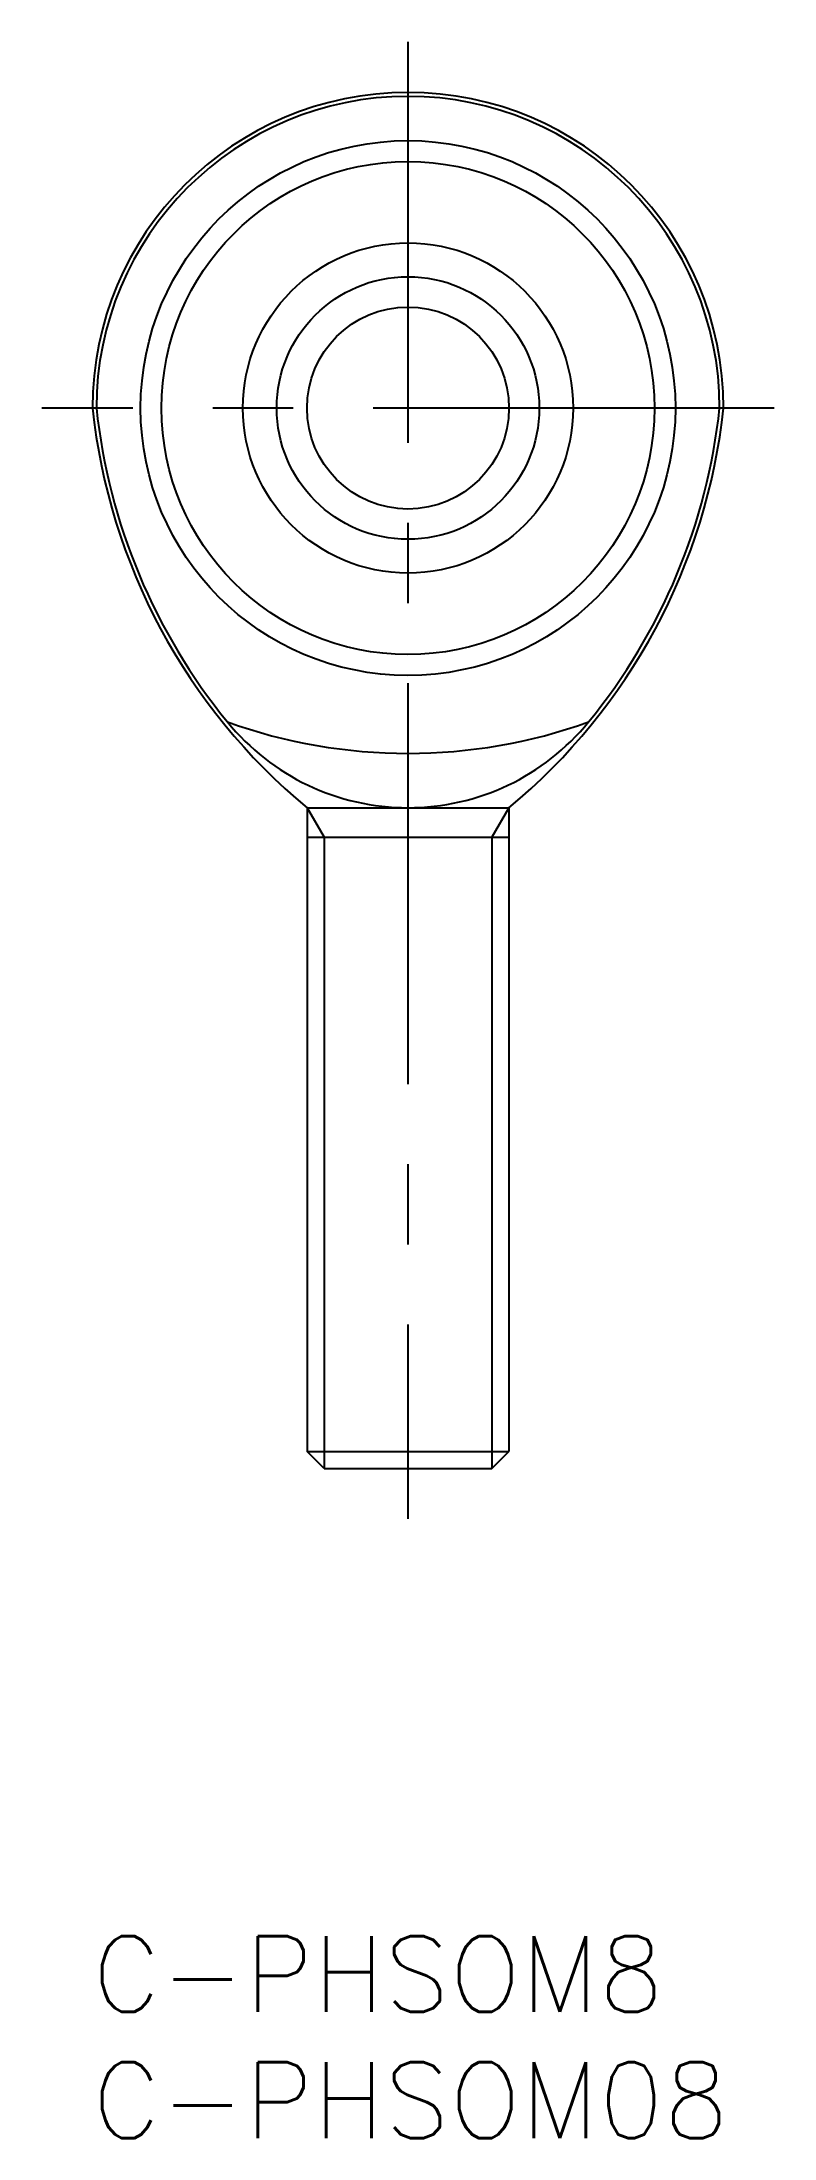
# Model space of a CAD drawing. Extents: x -2 to 90.5, y -8 to 75.
# Drawn here: x -2 to 27, y -8 to 75 of the extents above.
import ezdxf
from ezdxf.enums import TextEntityAlignment as Align

# ---------------------------------------------------------------- set-up
doc = ezdxf.new("R2010")
doc.units = 0
doc.header["$LTSCALE"] = 0.5
doc.linetypes.add('CENTER', pattern=[50.8, 31.75, -6.35, 6.35, -6.35])
doc.layers.get('0').update_dxf_attribs({"linetype": 'CONTINUOUS'})
doc.layers.add('CENTER', color=1, linetype='CENTER')
doc.styles.get("Standard").update_dxf_attribs({"font": 'txt.shx', "height": 3, "bigfont": 'bigfont.shx'})

msp = doc.modelspace()

# ---------------------------------------------------------------- linework, layer by layer
at = {"color": 7, "linetype": 'CONTINUOUS'}
for p, q in [((8.5, 44.691), (8.5, 19.195)), ((8.5, 44.691), (16.5, 44.691)), ((16.5, 44.691), (16.5, 19.195)), ((8.5, 43.519), (16.5, 43.519)), ((8.5, 19.195), (16.5, 19.195)), ((9.176, 18.519), (8.5, 19.195)), ((15.823, 18.519), (16.5, 19.195)), ((9.176, 18.519), (15.823, 18.519))]:
    msp.add_line(p, q, dxfattribs=at)
at = {"color": 3, "linetype": 'CONTINUOUS'}
for p, q in [((8.5, 44.691), (9.176, 43.519)), ((16.5, 44.691), (15.823, 43.519)), ((9.176, 43.519), (9.176, 18.519)), ((15.823, 43.519), (15.823, 18.519))]:
    msp.add_line(p, q, dxfattribs=at)
at = {"color": 7, "linetype": 'CONTINUOUS'}
for radius in [10.59, 9.763, 6.54, 5.2, 4]:
    msp.add_circle((12.5, 60.519), radius, dxfattribs=at)
for centre, radius, start, end in [((12.5, 60.519), 12.5, 0, 180), ((12.5, 60.519), 12.343, 0, 180), ((23.709, 63.055), 23.844, 186.10457, 230.36827), ((23.709, 63.055), 23.689, 186.14487, 219.18243), ((1.291, 63.055), 23.844, 309.63173, 353.89543), ((1.291, 63.055), 23.689, 320.81757, 353.85513), ((12.5, 53.918), 9.228, 219.18243, 320.81757), ((12.5, 67.967), 21.126, 250.20976, 289.79024)]:
    msp.add_arc(centre, radius, start, end, dxfattribs=at)
at = {"layer": 'CENTER', "color": 1, "linetype": 'CENTER'}
for p, q in [((12.5, 75.019), (12.5, 16.519)), ((27, 60.519), (-2, 60.519))]:
    msp.add_line(p, q, dxfattribs=at)

# ---------------------------------------------------------------- texts
at = {"color": 7, "linetype": 'CONTINUOUS'}
for s, p in [('C-PHSOM8', (0, 0)), ('C-PHSOM08', (0, -5))]:
    msp.add_text(s, height=3, dxfattribs=at).set_placement(p, align=Align.TOP_LEFT)

doc.saveas('drawing.dxf')
